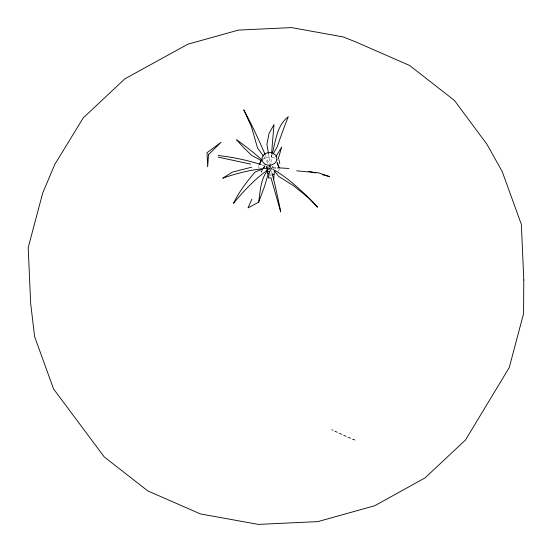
<?xml version="1.0" encoding="UTF-8"?>
<svg xmlns="http://www.w3.org/2000/svg" width="552" height="552" viewBox="0 0 552 552"><rect width="100%" height="100%" fill="white"/><g stroke="black" fill="none" stroke-linecap="round" stroke-linejoin="round"><path stroke-width="0.41" stroke-dasharray="2.76 2.07" d="M270.701 167.111L271.391 156.892A119.887 8.749 -86.3 0 1 271.639 153.497M272.039 154.422L271.391 156.892L272.647 154.732M262.145 170.202L261.282 172.107A10.633 9.094 -3.2 0 1 260.227 170.816M262.193 170.195L261.282 172.107L262.924 169.374M268.224 170.099L270.646 167.967L268.927 165.055M264.146 168.608L265.774 168.45M266.582 168.367L270.646 167.967A119.887 48.873 39.3 0 0 268.817 166.221M264.125 168.539L267.382 168.25M268.196 168.181L270.646 167.967L268.638 166.387M273.074 167.953L276.324 167.932M273.095 167.98L277.18 168.001M272.536 169.395L273.792 170.347M263.849 156.595L268.493 164.323M270.501 173.832L271.246 175.122A10.633 9.094 -3.2 0 1 269.866 175.267M271.48 171.023L271.901 172.555M268.479 153.511L270.514 167.111M279.429 169.195A10.633 9.094 -3.2 0 1 278.139 171.313M258.991 167.856A10.633 9.094 -3.2 0 1 258.888 165.483M262.69 159.273A10.633 9.094 -3.2 0 1 277.656 160.252M261.607 164.779A119.887 61.486 6.2 0 1 270.646 167.967A119.887 38.323 -59.4 0 0 268.113 169.664M272.612 169.043A119.887 37.288 54.1 0 1 273.944 169.809M265.457 155.326A119.887 23.163 67.8 0 1 269.052 164.006M269.369 164.793A119.887 23.163 67.8 0 1 270.328 167.173M355.391 440.234L331.731 429.663A117.231 47.789 39.3 0 0 355.391 440.234"/><path stroke-width="0.83" d="M251.884 199.203L248.014 207.897L258.626 202.225C260.268 191.71 260.468 180.035 267.009 171.168L269.479 171.61L268.403 177.951L270.991 177.834L280.713 211.851A119.887 7.459 80.9 0 0 273.675 179.531L274.427 170.823L278.525 176.329L293.871 185.976L309.313 198.478L317.559 207.186A119.887 37.288 54.1 0 0 274.62 170.209M278.981 159.749L279.788 163.702M272.474 152.773C275.91 140.056 276.938 125.401 288.282 116.755A119.887 24.364 -73.2 0 0 277.256 146.811L273.067 154.008M278.187 158.962L281.734 146.991L275.993 156.492M258.626 202.225L264.546 186.41L268.348 173.211L267.81 173.611L266.802 166.752L267.81 173.611M259.185 164.724L261.62 159.769L259.399 164.496M269.383 171.893L272.923 166.462M251.774 167.139L232.309 172.148L222.725 178.213A119.887 57.622 -28.4 0 1 252.319 170.189L261.676 168.753M277.18 168.001L278.284 168.022M279.567 167.911L288.958 168.47M296.762 170.83L318.366 172.804L329.413 176.578L322.23 174.584M250.691 164.151L218.254 157.127M308.775 171.375L315.875 172.983M261.296 160.591L251.657 155.381L243.542 147.536L236.608 139.794A119.887 48.873 39.3 0 1 261.952 159.914M263.366 155.94L257.598 148.122L251.47 126.891L243.756 109.807A119.887 23.163 67.8 0 1 265.119 154.539M267.009 171.168L267.527 171.948M279.367 167.925L277.083 162.557L278.912 167.718M272.108 173.314L273.675 179.531M262.8 168.926L264.953 165.945L263.338 168.691L254.976 172.079C246.806 181.739 238.954 191.841 233.517 203.329A119.887 38.323 -59.4 0 1 264.877 172.01M268.479 153.511L266.933 144.32L269.031 133.446L274.027 124.545A119.887 8.749 -86.3 0 0 271.639 153.497M218.206 155.498A119.887 61.486 6.2 0 1 260.841 164.53M265.533 171.52A119.887 38.323 -59.4 0 1 266.83 170.575M273.895 174.384A10.633 9.094 -3.2 0 1 272.598 174.825M523.793 279.995L523.572 313.619L509.234 367.597L465.502 439.985L425.04 477.915L374.677 505.756L317.842 521.612L258.405 524.4L200.417 513.933L147.839 490.928L104.238 456.939L53.585 388.981L34.603 336.568L30.636 303.138L28.207 247.593L42.67 193.152L54.751 164.468L83.304 117.804L124.862 78.846L187.77 44.229L238.471 30.091L291.49 27.6L343.213 36.936L355.591 41.848L409.605 65.481L454.386 100.388L486.885 144.189L502.223 171.582L521.364 224.45L523.793 279.995M208.518 154.629L207.662 166.801L207.048 152.683L221.131 142.264L208.518 154.629M265.098 164.158A7.466 6.382 -3.2 0 0 276.842 159.376A7.466 6.382 -3.2 0 0 266.305 153.132A7.466 6.382 -3.2 0 0 265.098 164.158"/></g></svg>
